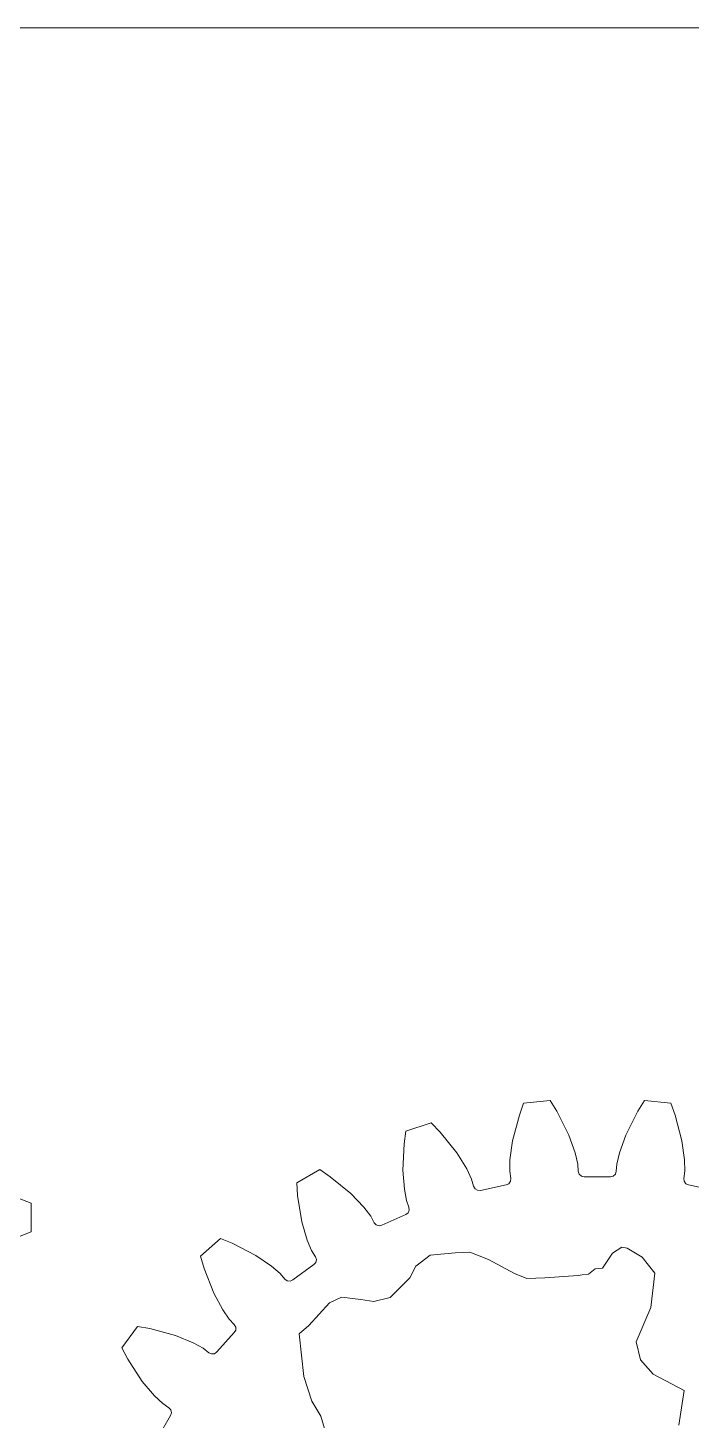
# Model space of a CAD drawing. Header units: millimetres. Extents: x -584 to 91, y -356 to 139.
# Drawn here: x -166.2 to -129.5, y 62.3 to 139.3 of the extents above; entities that cross this region are included whole.
import ezdxf

# ---------------------------------------------------------------- set-up
doc = ezdxf.new("R2010")
doc.units = ezdxf.units.MM
doc.layers.get('0').update_dxf_attribs({"linetype": 'CONTINUOUS'})

msp = doc.modelspace()

# ---------------------------------------------------------------- linework, layer by layer
at = {"color": 5, "lineweight": 0}
for p, q in [((-138.767, 79.814), (-139.002, 79.154)), ((-137.301, 79.968), (-138.767, 79.814)), ((-136.934, 79.371), (-137.301, 79.968)), ((-136.271, 78.058), (-136.934, 79.371)), ((-132.446, 79.371), (-133.11, 78.058)), ((-132.079, 79.968), (-132.446, 79.371)), ((-130.613, 79.814), (-132.079, 79.968)), ((-130.378, 79.154), (-130.613, 79.814)), ((-143.875, 78.728), (-145.277, 78.273)), ((-143.392, 78.221), (-143.875, 78.728)), ((-139.002, 79.154), (-139.378, 77.731)), ((-130.002, 77.731), (-130.378, 79.154)), ((-145.277, 78.273), (-145.369, 77.579)), ((-142.47, 77.074), (-143.392, 78.221)), ((-135.913, 77.069), (-136.271, 78.058)), ((-133.11, 78.058), (-133.467, 77.069)), ((-145.369, 77.579), (-145.442, 76.108)), ((-141.915, 76.181), (-142.47, 77.074)), ((-139.378, 77.731), (-139.522, 76.69)), ((-135.771, 76.455), (-135.913, 77.069)), ((-133.467, 77.069), (-133.61, 76.455)), ((-129.858, 76.69), (-130.002, 77.731)), ((-139.522, 76.69), (-139.534, 76.059)), ((-135.739, 76.055), (-135.771, 76.455)), ((-133.61, 76.455), (-133.642, 76.055)), ((-129.847, 76.059), (-129.858, 76.69)), ((-150.047, 76.149), (-151.324, 75.412)), ((-149.47, 75.753), (-150.047, 76.149)), ((-148.329, 74.823), (-149.47, 75.753)), ((-145.442, 76.108), (-145.366, 75.06)), ((-141.648, 75.61), (-141.915, 76.181)), ((-141.533, 75.226), (-141.648, 75.61)), ((-139.497, 75.5), (-139.59, 75.367)), ((-139.534, 76.059), (-139.482, 75.662)), ((-139.482, 75.662), (-139.497, 75.5)), ((-135.691, 75.9), (-135.739, 76.055)), ((-135.572, 75.789), (-135.691, 75.9)), ((-135.413, 75.753), (-135.572, 75.789)), ((-133.967, 75.753), (-135.413, 75.753)), ((-133.809, 75.789), (-133.967, 75.753)), ((-133.69, 75.9), (-133.809, 75.789)), ((-133.642, 76.055), (-133.69, 75.9)), ((-129.898, 75.662), (-129.847, 76.059)), ((-129.884, 75.5), (-129.898, 75.662)), ((-129.79, 75.367), (-129.884, 75.5)), ((-151.324, 75.412), (-151.27, 74.713)), ((-151.27, 74.713), (-151.035, 73.261)), ((-147.6, 74.065), (-148.329, 74.823)), ((-145.366, 75.06), (-145.246, 74.441)), ((-141.454, 75.084), (-141.533, 75.226)), ((-141.314, 75), (-141.454, 75.084)), ((-141.152, 74.998), (-141.314, 75)), ((-139.738, 75.299), (-141.152, 74.998)), ((-139.59, 75.367), (-139.738, 75.299)), ((-129.643, 75.299), (-129.79, 75.367)), ((-128.228, 74.998), (-129.643, 75.299)), ((-147.22, 73.562), (-147.6, 74.065)), ((-145.246, 74.441), (-145.113, 74.063)), ((-145.113, 74.063), (-145.094, 73.901)), ((-151.035, 73.261), (-150.743, 72.251)), ((-147.029, 73.21), (-147.22, 73.562)), ((-146.922, 73.087), (-147.029, 73.21)), ((-145.287, 73.654), (-146.608, 73.066)), ((-145.157, 73.752), (-145.287, 73.654)), ((-145.094, 73.901), (-145.157, 73.752)), ((-146.768, 73.035), (-146.922, 73.087)), ((-146.608, 73.066), (-146.768, 73.035)), ((-155.549, 72.343), (-156.645, 71.356)), ((-154.901, 72.075), (-155.549, 72.343)), ((-153.592, 71.403), (-154.901, 72.075)), ((-150.743, 72.251), (-150.497, 71.67)), ((-150.497, 71.67), (-150.288, 71.328)), ((-156.645, 71.356), (-156.446, 70.684)), ((-152.722, 70.813), (-153.592, 71.403)), ((-150.374, 70.892), (-151.544, 70.042)), ((-150.267, 71.014), (-150.374, 70.892)), ((-150.288, 71.328), (-150.236, 71.174)), ((-150.236, 71.174), (-150.267, 71.014)), ((-156.446, 70.684), (-155.914, 69.312)), ((-152.246, 70.399), (-152.722, 70.813)), ((-151.985, 70.095), (-152.246, 70.399)), ((-151.855, 69.998), (-151.985, 70.095)), ((-155.914, 69.312), (-155.419, 68.385)), ((-151.693, 69.978), (-151.855, 69.998)), ((-151.544, 70.042), (-151.693, 69.978)), ((-155.419, 68.385), (-155.057, 67.868)), ((-155.057, 67.868), (-154.782, 67.577)), ((-160.138, 67.475), (-161.005, 66.282)), ((-159.45, 67.349), (-160.138, 67.475)), ((-158.029, 66.963), (-159.45, 67.349)), ((-154.775, 67.133), (-155.743, 66.058)), ((-154.782, 67.577), (-154.699, 67.437)), ((-154.696, 67.274), (-154.775, 67.133)), ((-154.699, 67.437), (-154.696, 67.274)), ((-161.005, 66.282), (-160.672, 65.667)), ((-157.055, 66.567), (-158.029, 66.963)), ((-156.504, 66.262), (-157.055, 66.567)), ((-156.185, 66.018), (-156.504, 66.262)), ((-160.672, 65.667), (-159.866, 64.435)), ((-156.038, 65.95), (-156.185, 66.018)), ((-155.876, 65.964), (-156.038, 65.95)), ((-155.743, 66.058), (-155.876, 65.964)), ((-159.866, 64.435), (-159.189, 63.631)), ((-159.189, 63.631), (-158.727, 63.201)), ((-158.727, 63.201), (-158.398, 62.973)), ((-158.299, 62.54), (-159.022, 61.288)), ((-158.398, 62.973), (-158.287, 62.854)), ((-158.251, 62.695), (-158.299, 62.54)), ((-158.287, 62.854), (-158.251, 62.695))]:
    msp.add_line(p, q, dxfattribs=at)
at = {"color": 4, "lineweight": 0}
for p, q in [((-166.01, 74.281), (-168.035, 75.069)), ((-166.01, 72.709), (-166.01, 74.281)), ((-168.035, 71.921), (-166.01, 72.709))]:
    msp.add_line(p, q, dxfattribs=at)
at = {"color": 1, "lineweight": 0}
for p, q in [((-133.337, 71.863), (-133.842, 71.518)), ((-133.038, 71.803), (-133.337, 71.863)), ((-132.205, 71.306), (-133.038, 71.803)), ((-144.734, 70.814), (-143.936, 71.408)), ((-143.936, 71.408), (-142.559, 71.547)), ((-142.559, 71.547), (-141.748, 71.572)), ((-141.748, 71.572), (-140.707, 71.165)), ((-140.707, 71.165), (-139.265, 70.396)), ((-133.842, 71.518), (-134.401, 70.7)), ((-131.507, 70.41), (-132.205, 71.306)), ((-146.154, 69.067), (-145.061, 70.152)), ((-145.061, 70.152), (-144.734, 70.814)), ((-139.265, 70.396), (-138.586, 70.121)), ((-138.586, 70.121), (-137.599, 70.163)), ((-137.599, 70.163), (-135.748, 70.293)), ((-135.748, 70.293), (-135.518, 70.317)), ((-135.518, 70.317), (-135.177, 70.36)), ((-135.177, 70.36), (-134.813, 70.663)), ((-134.813, 70.663), (-134.401, 70.7)), ((-131.735, 68.526), (-131.507, 70.41)), ((-150.646, 67.518), (-149.502, 68.785)), ((-149.502, 68.785), (-148.837, 69.082)), ((-148.837, 69.082), (-147.774, 68.96)), ((-147.774, 68.96), (-147.062, 68.86)), ((-147.062, 68.86), (-146.154, 69.067)), ((-132.547, 66.616), (-131.735, 68.526)), ((-151.18, 67.06), (-150.646, 67.518)), ((-150.926, 64.704), (-151.18, 67.06)), ((-132.29, 65.629), (-132.547, 66.616)), ((-131.601, 64.825), (-132.29, 65.629)), ((-150.485, 63.343), (-150.926, 64.704)), ((-129.886, 63.934), (-131.601, 64.825)), ((-130.186, 62.006), (-129.886, 63.934)), ((-149.982, 62.512), (-150.485, 63.343)), ((-149.788, 61.824), (-149.982, 62.512))]:
    msp.add_line(p, q, dxfattribs=at)
at = {"lineweight": 0}
msp.add_lwpolyline([(-519, -165.5), (90.6, -165.5), (90.6, 139.3), (-519, 139.3)], close=True, dxfattribs=at)

doc.saveas('drawing.dxf')
